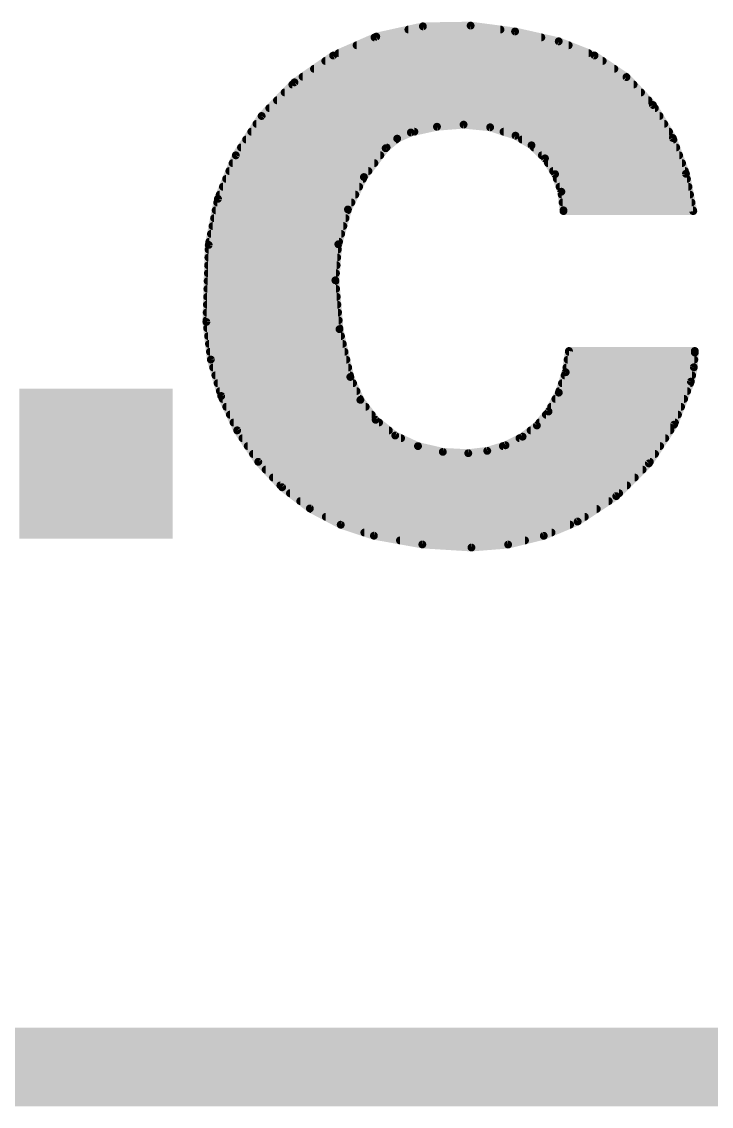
# Model space of a CAD drawing. Extents: x -27 to 95, y -17 to 50.
# Drawn here: x 76.823 to 79.05, y -0.127 to 3.378 of the extents above; entities that cross this region are included whole.
import ezdxf

# ---------------------------------------------------------------- set-up
doc = ezdxf.new("R2010")
doc.units = 0
for name, color, linetype in [('1', 12, 'CONTINUOUS'), ('16', 132, 'CONTINUOUS'), ('20', 53, 'CONTINUOUS'), ('21', 41, 'CONTINUOUS')]:
    doc.layers.add(name, color=color, linetype=linetype)

# ---------------------------------------------------------------- blocks, each defined once
blk = doc.blocks.new('RECT')
blk.add_solid([(-0.5, -0.5), (0.5, -0.5), (-0.5, 0.5), (0.5, 0.5)])

msp = doc.modelspace()

# ---------------------------------------------------------------- linework, layer by layer
at = {"layer": '1', "const_width": 0.254}
msp.add_lwpolyline([(91.44, 0), (2.54, 0)], dxfattribs=at)
at = {"layer": '16', "const_width": 0.254}
msp.add_lwpolyline([(91.44, 0), (2.54, 0)], dxfattribs=at)
at = {"layer": '20', "const_width": 0.254}
msp.add_lwpolyline([(2.54, 0), (91.44, 0)], dxfattribs=at)
at = {"layer": '21', "const_width": 0.0254}
for points in [[(77.9678, 3.3299), (78.1184, 3.3631)], [(78.0716, 3.3528), (78.3689, 3.3528)], [(78.1184, 3.3631), (78.2726, 3.3655)], [(78.2726, 3.3655), (78.416, 3.3466)], [(77.8287, 3.2688), (77.9678, 3.3299)], [(77.9621, 3.3274), (78.5009, 3.3274)], [(78.416, 3.3466), (78.5571, 3.3147)], [(77.9043, 3.302), (78.5892, 3.302)], [(78.5571, 3.3147), (78.6728, 3.2689)], [(77.7038, 3.1822), (77.8287, 3.2688)], [(77.8033, 3.2512), (78.699, 3.2512)], [(77.8465, 3.2766), (78.6534, 3.2766)], [(78.6728, 3.2689), (78.7758, 3.1993)], [(77.7667, 3.2258), (78.7366, 3.2258)], [(77.5977, 3.0734), (77.7038, 3.1822)], [(77.73, 3.2004), (78.7741, 3.2004)], [(78.7758, 3.1993), (78.8614, 3.109)], [(77.672, 3.1496), (78.8229, 3.1496)], [(77.6967, 3.175), (78.7988, 3.175)], [(77.6472, 3.1242), (78.8469, 3.1242)], [(78.8614, 3.109), (78.9254, 3.0023)], [(77.5143, 2.9464), (77.5977, 3.0734)], [(77.5976, 3.0734), (78.8827, 3.0734)], [(77.6224, 3.0988), (78.8675, 3.0988)], [(77.581, 3.048), (78.898, 3.048)], [(78.1638, 3.0387), (78.0796, 3.0201)], [(78.2498, 3.0455), (78.1638, 3.0387)], [(78.3356, 3.0369), (78.2498, 3.0455)], [(78.4174, 3.0099), (78.3356, 3.0369)], [(77.5643, 3.0226), (78.0909, 3.0226)], [(78.0796, 3.0201), (78.0355, 3.0003)], [(78.3789, 3.0226), (78.9132, 3.0226)], [(78.4692, 2.9787), (78.4174, 3.0099)], [(78.9254, 3.0023), (78.9679, 2.8868)], [(77.5309, 2.9718), (78.0013, 2.9718)], [(77.5476, 2.9972), (78.0318, 2.9972)], [(77.9983, 2.9693), (77.928, 2.8761)], [(78.0355, 3.0003), (77.9983, 2.9693)], [(78.4385, 2.9972), (78.9273, 2.9972)], [(78.5125, 2.9365), (78.4692, 2.9787)], [(78.4762, 2.9718), (78.9366, 2.9718)], [(77.4566, 2.8058), (77.5143, 2.9464)], [(77.5142, 2.9464), (77.981, 2.9464)], [(78.5024, 2.9464), (78.946, 2.9464)], [(78.5452, 2.8856), (78.5125, 2.9365)], [(77.5038, 2.921), (77.9619, 2.921)], [(78.5225, 2.921), (78.9553, 2.921)], [(77.483, 2.8702), (77.9251, 2.8702)], [(77.4934, 2.8956), (77.9427, 2.8956)], [(77.928, 2.8761), (77.8764, 2.7714)], [(78.5388, 2.8956), (78.9646, 2.8956)], [(78.5655, 2.8287), (78.5452, 2.8856)], [(78.5507, 2.8702), (78.9711, 2.8702)], [(78.9679, 2.8868), (78.9915, 2.7661)], [(77.4726, 2.8448), (77.9126, 2.8448)], [(78.5598, 2.8448), (78.9761, 2.8448)], [(78.5724, 2.7686), (78.5655, 2.8287)], [(77.4268, 2.6568), (77.4566, 2.8058)], [(77.4542, 2.794), (77.8876, 2.794)], [(77.4622, 2.8194), (77.9001, 2.8194)], [(78.5666, 2.8194), (78.9811, 2.8194)], [(78.5695, 2.794), (78.986, 2.794)], [(77.4492, 2.7686), (77.8757, 2.7686)], [(77.8764, 2.7714), (77.8453, 2.6589)], [(78.5724, 2.7661), (78.5724, 2.7686)], [(78.5724, 2.7686), (78.991, 2.7686)], [(78.9915, 2.7661), (78.5724, 2.7661)], [(77.4441, 2.7432), (77.8686, 2.7432)], [(77.4339, 2.6924), (77.8546, 2.6924)], [(77.439, 2.7178), (77.8616, 2.7178)], [(77.4192, 2.4079), (77.4268, 2.6568)], [(77.4288, 2.667), (77.8476, 2.667)], [(77.8453, 2.6589), (77.8358, 2.5425)], [(77.4263, 2.6416), (77.8439, 2.6416)], [(77.4248, 2.5908), (77.8398, 2.5908)], [(77.4256, 2.6162), (77.8418, 2.6162)], [(77.424, 2.5654), (77.8377, 2.5654)], [(77.4225, 2.5146), (77.8381, 2.5146)], [(77.4232, 2.54), (77.836, 2.54)], [(77.8358, 2.5425), (77.8489, 2.3846)], [(77.4217, 2.4892), (77.8402, 2.4892)], [(77.4209, 2.4638), (77.8423, 2.4638)], [(77.4337, 2.2863), (77.4192, 2.4079)], [(77.4194, 2.413), (77.8465, 2.413)], [(77.4201, 2.4384), (77.8444, 2.4384)], [(77.4216, 2.3876), (77.8487, 2.3876)], [(77.8489, 2.3846), (77.884, 2.2301)], [(77.4247, 2.3622), (77.854, 2.3622)], [(77.4277, 2.3368), (77.8598, 2.3368)], [(77.4307, 2.3114), (77.8655, 2.3114)], [(78.5795, 2.2452), (78.5901, 2.3139)], [(78.5897, 2.3114), (78.9965, 2.3114)], [(78.5901, 2.3139), (78.9965, 2.3139)], [(78.9965, 2.3089), (78.9933, 2.2615)], [(78.9965, 2.3139), (78.9965, 2.3089)], [(77.4671, 2.1686), (77.4337, 2.2863)], [(77.4338, 2.286), (77.8713, 2.286)], [(78.5858, 2.286), (78.995, 2.286)], [(77.441, 2.2606), (77.8771, 2.2606)], [(77.4482, 2.2352), (77.8828, 2.2352)], [(78.5573, 2.1794), (78.5795, 2.2452)], [(78.5762, 2.2352), (78.9879, 2.2352)], [(78.5819, 2.2606), (78.9931, 2.2606)], [(78.9933, 2.2615), (78.9838, 2.2149)], [(77.4554, 2.2098), (77.8929, 2.2098)], [(77.884, 2.2301), (77.9166, 2.1559)], [(78.5676, 2.2098), (78.9818, 2.2098)], [(78.9838, 2.2149), (78.9296, 2.0758)], [(77.4626, 2.1844), (77.9041, 2.1844)], [(77.5186, 2.0575), (77.4671, 2.1686)], [(78.5241, 2.1184), (78.5573, 2.1794)], [(78.559, 2.1844), (78.9719, 2.1844)], [(77.4716, 2.159), (77.9152, 2.159)], [(77.4833, 2.1336), (77.9337, 2.1336)], [(77.9166, 2.1559), (77.9659, 2.0916)], [(78.5324, 2.1336), (78.9521, 2.1336)], [(78.5462, 2.159), (78.962, 2.159)], [(77.4951, 2.1082), (77.9532, 2.1082)], [(77.9659, 2.0916), (78.0291, 2.0409)], [(78.4866, 2.0732), (78.5241, 2.1184)], [(78.5156, 2.1082), (78.9422, 2.1082)], [(77.5069, 2.0828), (77.9768, 2.0828)], [(77.5868, 1.9558), (77.5186, 2.0575)], [(77.5186, 2.0574), (78.0085, 2.0574)], [(78.4403, 2.0371), (78.4866, 2.0732)], [(78.4663, 2.0574), (78.9176, 2.0574)], [(78.4946, 2.0828), (78.9323, 2.0828)], [(78.9296, 2.0758), (78.8481, 1.9507)], [(77.5357, 2.032), (78.048, 2.032)], [(78.0291, 2.0409), (78.1025, 2.0066)], [(78.3852, 2.0092), (78.4403, 2.0371)], [(78.4302, 2.032), (78.9011, 2.032)], [(77.5527, 2.0066), (78.1025, 2.0066)], [(78.1025, 2.0066), (78.1827, 1.988)], [(78.1827, 1.988), (78.265, 1.9837)], [(78.265, 1.9837), (78.3262, 1.9913)], [(78.3262, 1.9913), (78.3852, 2.0092)], [(78.3766, 2.0066), (78.8845, 2.0066)], [(77.5698, 1.9812), (78.868, 1.9812)], [(77.6639, 1.8735), (77.5868, 1.9558)], [(77.5868, 1.9558), (78.8514, 1.9558)], [(78.8481, 1.9507), (78.7428, 1.8449)], [(77.6106, 1.9304), (78.8279, 1.9304)], [(77.6344, 1.905), (78.8026, 1.905)], [(77.6582, 1.8796), (78.7774, 1.8796)], [(77.7535, 1.8051), (77.6639, 1.8735)], [(77.6892, 1.8542), (78.7521, 1.8542)], [(77.7224, 1.8288), (78.7184, 1.8288)], [(78.7428, 1.8449), (78.6181, 1.7628)], [(77.8532, 1.7524), (77.7535, 1.8051)], [(77.7567, 1.8034), (78.6798, 1.8034)], [(77.8048, 1.778), (78.6412, 1.778)], [(77.8529, 1.7526), (78.5939, 1.7526)], [(77.9602, 1.717), (77.8532, 1.7524)], [(78.6181, 1.7628), (78.5088, 1.7167)], [(77.9294, 1.7272), (78.5338, 1.7272)], [(78.1166, 1.6888), (77.9602, 1.717)], [(78.5088, 1.7167), (78.3935, 1.6884)], [(78.0444, 1.7018), (78.4481, 1.7018)], [(78.2752, 1.6789), (78.1166, 1.6888)], [(78.3935, 1.6884), (78.2752, 1.6789)]]:
    msp.add_lwpolyline(points, dxfattribs=at)
at = {"layer": '21', "const_width": 0.0127}
for points in [[(78.0716, 3.3592, 1), (78.0716, 3.3465)], [(78.1183, 3.3695, 1), (78.1185, 3.3568)], [(78.1198, 3.3569, 1), (78.117, 3.3693)], [(78.2734, 3.3718, 1), (78.2718, 3.3592)], [(78.2727, 3.3592, 1), (78.2725, 3.3718)], [(78.3689, 3.3465, 1), (78.3689, 3.3592)], [(77.9621, 3.3338, 1), (77.9621, 3.3211)], [(77.9664, 3.3361, 1), (77.9692, 3.3237)], [(77.9704, 3.3241, 1), (77.9652, 3.3357)], [(78.4174, 3.3528, 1), (78.4146, 3.3404)], [(78.4152, 3.3403, 1), (78.4168, 3.3529)], [(78.5009, 3.3211, 1), (78.5009, 3.3338)], [(77.9043, 3.3083, 1), (77.9043, 3.2957)], [(78.5594, 3.3206, 1), (78.5548, 3.3088)], [(78.5557, 3.3085, 1), (78.5585, 3.3209)], [(78.5892, 3.2957, 1), (78.5892, 3.3083)], [(77.8033, 3.2576, 1), (77.8033, 3.2449)], [(77.8261, 3.2746, 1), (77.8312, 3.2629)], [(77.8323, 3.2635, 1), (77.8251, 3.274)], [(77.8465, 3.283, 1), (77.8465, 3.2703)], [(78.6534, 3.2703, 1), (78.6534, 3.283)], [(78.6763, 3.2742, 1), (78.6692, 3.2637)], [(78.6704, 3.263, 1), (78.6751, 3.2748)], [(78.699, 3.2449, 1), (78.699, 3.2576)], [(77.7667, 3.2321, 1), (77.7667, 3.2195)], [(78.7366, 3.2195, 1), (78.7366, 3.2321)], [(77.7002, 3.1874, 1), (77.7074, 3.177)], [(77.7083, 3.1778, 1), (77.6992, 3.1866)], [(77.73, 3.2067, 1), (77.73, 3.1941)], [(78.7804, 3.2036, 1), (78.7712, 3.1949)], [(78.7723, 3.194, 1), (78.7794, 3.2045)], [(78.7741, 3.1941, 1), (78.7741, 3.2067)], [(77.672, 3.1559, 1), (77.672, 3.1433)], [(77.6967, 3.1814, 1), (77.6967, 3.1687)], [(78.7988, 3.1687, 1), (78.7988, 3.1814)], [(78.8229, 3.1433, 1), (78.8229, 3.1559)], [(77.6472, 3.1305, 1), (77.6472, 3.1179)], [(78.8469, 3.1179, 1), (78.8469, 3.1305)], [(78.8668, 3.1122, 1), (78.8559, 3.1057)], [(78.8568, 3.1046, 1), (78.866, 3.1133)], [(77.5976, 3.0798, 1), (77.5976, 3.0671)], [(77.603, 3.0699, 1), (77.5924, 3.0769)], [(77.6224, 3.1052, 1), (77.6224, 3.0925)], [(78.8675, 3.0925, 1), (78.8675, 3.1052)], [(78.8827, 3.0671, 1), (78.8827, 3.0798)], [(77.581, 3.0543, 1), (77.581, 3.0417)], [(77.5931, 3.0779, 1), (77.6022, 3.069)], [(78.1633, 3.045, 1), (78.1643, 3.0323)], [(78.1652, 3.0325, 1), (78.1625, 3.0449)], [(78.2504, 3.0518, 1), (78.2492, 3.0392)], [(78.2503, 3.0392, 1), (78.2493, 3.0518)], [(78.3376, 3.043, 1), (78.3336, 3.0309)], [(78.3349, 3.0306, 1), (78.3362, 3.0432)], [(78.898, 3.0417, 1), (78.898, 3.0543)], [(77.5643, 3.029, 1), (77.5643, 3.0163)], [(78.0782, 3.0263, 1), (78.081, 3.0139)], [(78.0822, 3.0143, 1), (78.077, 3.0259)], [(78.0909, 3.0163, 1), (78.0909, 3.029)], [(78.3789, 3.029, 1), (78.3789, 3.0163)], [(78.4207, 3.0153, 1), (78.4141, 3.0045)], [(78.4154, 3.0039, 1), (78.4194, 3.0159)], [(78.9132, 3.0163, 1), (78.9132, 3.029)], [(78.9314, 3.0045, 1), (78.9194, 3.0001)], [(77.5309, 2.9781, 1), (77.5309, 2.9655)], [(77.5476, 3.0036, 1), (77.5476, 2.9909)], [(77.9942, 2.9742, 1), (78.0024, 2.9644)], [(78.0034, 2.9655, 1), (77.9932, 2.9731)], [(78.0013, 2.9655, 1), (78.0013, 2.9781)], [(78.0329, 3.0061, 1), (78.0381, 2.9945)], [(78.0395, 2.9954, 1), (78.0314, 3.0051)], [(78.0318, 2.9909, 1), (78.0318, 3.0036)], [(78.4385, 3.0036, 1), (78.4385, 2.9909)], [(78.4736, 2.9832, 1), (78.4648, 2.9741)], [(78.4659, 2.9732, 1), (78.4725, 2.9841)], [(78.4762, 2.9781, 1), (78.4762, 2.9655)], [(78.92, 2.999, 1), (78.9308, 3.0056)], [(78.9273, 2.9909, 1), (78.9273, 3.0036)], [(78.9366, 2.9655, 1), (78.9366, 2.9781)], [(77.5089, 2.9499, 1), (77.5196, 2.9429)], [(77.5142, 2.9527, 1), (77.5142, 2.9401)], [(77.5201, 2.944, 1), (77.5084, 2.9488)], [(77.981, 2.9401, 1), (77.981, 2.9527)], [(78.5024, 2.9527, 1), (78.5024, 2.9401)], [(78.5179, 2.9399, 1), (78.5072, 2.9331)], [(78.5081, 2.932, 1), (78.517, 2.9411)], [(78.946, 2.9401, 1), (78.946, 2.9527)], [(77.5038, 2.9274, 1), (77.5038, 2.9147)], [(77.9619, 2.9147, 1), (77.9619, 2.9274)], [(78.5225, 2.9274, 1), (78.5225, 2.9147)], [(78.9553, 2.9147, 1), (78.9553, 2.9274)], [(77.483, 2.8765, 1), (77.483, 2.8639)], [(77.4934, 2.9019, 1), (77.4934, 2.8893)], [(77.9229, 2.8799, 1), (77.9331, 2.8723)], [(77.9337, 2.8733, 1), (77.9223, 2.8789)], [(77.9251, 2.8639, 1), (77.9251, 2.8765)], [(77.9427, 2.8893, 1), (77.9427, 2.9019)], [(78.5388, 2.9019, 1), (78.5388, 2.8893)], [(78.5512, 2.8878, 1), (78.5392, 2.8835)], [(78.5399, 2.8822, 1), (78.5506, 2.8891)], [(78.5507, 2.8765, 1), (78.5507, 2.8639)], [(78.9741, 2.8881, 1), (78.9616, 2.8856)], [(78.9619, 2.8846, 1), (78.9738, 2.889)], [(78.9646, 2.8893, 1), (78.9646, 2.9019)], [(78.9711, 2.8639, 1), (78.9711, 2.8765)], [(77.4726, 2.8512, 1), (77.4726, 2.8385)], [(77.9126, 2.8385, 1), (77.9126, 2.8512)], [(78.5598, 2.8512, 1), (78.5598, 2.8385)], [(78.5718, 2.8294, 1), (78.5592, 2.828)], [(78.9761, 2.8385, 1), (78.9761, 2.8512)], [(77.4542, 2.8003, 1), (77.4542, 2.7877)], [(77.4507, 2.8082, 1), (77.4625, 2.8034)], [(77.4628, 2.8046, 1), (77.4504, 2.8071)], [(77.4622, 2.8258, 1), (77.4622, 2.8131)], [(77.8876, 2.7877, 1), (77.8876, 2.8003)], [(77.9001, 2.8131, 1), (77.9001, 2.8258)], [(78.5595, 2.8265, 1), (78.5715, 2.8308)], [(78.5666, 2.8258, 1), (78.5666, 2.8131)], [(78.5695, 2.8003, 1), (78.5695, 2.7877)], [(78.9811, 2.8131, 1), (78.9811, 2.8258)], [(78.986, 2.7877, 1), (78.986, 2.8003)], [(77.4492, 2.775, 1), (77.4492, 2.7623)], [(77.8707, 2.7742, 1), (77.8821, 2.7686)], [(77.8825, 2.7697, 1), (77.8703, 2.7731)], [(77.8757, 2.7623, 1), (77.8757, 2.775)], [(78.5724, 2.775, 1), (78.5724, 2.7623)], [(78.5724, 2.7725, 1), (78.5724, 2.7598)], [(78.5787, 2.7686, 1), (78.5661, 2.7686)], [(78.5661, 2.7679, 1), (78.5787, 2.7693)], [(78.5661, 2.7661, 1), (78.5787, 2.7661)], [(78.9853, 2.7649, 1), (78.9977, 2.7673)], [(78.991, 2.7623, 1), (78.991, 2.775)], [(78.9915, 2.7598, 1), (78.9915, 2.7725)], [(77.4441, 2.7496, 1), (77.4441, 2.7369)], [(77.8686, 2.7369, 1), (77.8686, 2.7496)], [(77.4339, 2.6987, 1), (77.4339, 2.6861)], [(77.439, 2.7241, 1), (77.439, 2.7115)], [(77.8546, 2.6861, 1), (77.8546, 2.6987)], [(77.8616, 2.7115, 1), (77.8616, 2.7241)], [(77.4206, 2.658, 1), (77.433, 2.6556)], [(77.4331, 2.6566, 1), (77.4205, 2.657)], [(77.4288, 2.6734, 1), (77.4288, 2.6607)], [(77.8392, 2.6605, 1), (77.8514, 2.6572)], [(77.8516, 2.6583, 1), (77.839, 2.6594)], [(77.8476, 2.6607, 1), (77.8476, 2.6734)], [(77.4263, 2.6479, 1), (77.4263, 2.6353)], [(77.8439, 2.6353, 1), (77.8439, 2.6479)], [(77.4248, 2.5972, 1), (77.4248, 2.5845)], [(77.4256, 2.6225, 1), (77.4256, 2.6099)], [(77.8398, 2.5845, 1), (77.8398, 2.5972)], [(77.8418, 2.6099, 1), (77.8418, 2.6225)], [(77.424, 2.5717, 1), (77.424, 2.5591)], [(77.8377, 2.5591, 1), (77.8377, 2.5717)], [(77.4225, 2.521, 1), (77.4225, 2.5083)], [(77.4232, 2.5463, 1), (77.4232, 2.5337)], [(77.8421, 2.543, 1), (77.8295, 2.542)], [(77.8295, 2.543, 1), (77.8421, 2.542)], [(77.836, 2.5337, 1), (77.836, 2.5463)], [(77.8381, 2.5083, 1), (77.8381, 2.521)], [(77.4217, 2.4956, 1), (77.4217, 2.4829)], [(77.8402, 2.4829, 1), (77.8402, 2.4956)], [(77.4209, 2.4701, 1), (77.4209, 2.4575)], [(77.8423, 2.4575, 1), (77.8423, 2.4701)], [(77.4255, 2.4087, 1), (77.4129, 2.4071)], [(77.4194, 2.4194, 1), (77.4194, 2.4067)], [(77.4201, 2.4447, 1), (77.4201, 2.4321)], [(77.8444, 2.4321, 1), (77.8444, 2.4447)], [(77.8465, 2.4067, 1), (77.8465, 2.4194)], [(77.4129, 2.4081, 1), (77.4255, 2.4077)], [(77.4216, 2.3939, 1), (77.4216, 2.3813)], [(77.8551, 2.386, 1), (77.8427, 2.3832)], [(77.8426, 2.3841, 1), (77.8552, 2.3851)], [(77.8487, 2.3813, 1), (77.8487, 2.3939)], [(77.4247, 2.3685, 1), (77.4247, 2.3559)], [(77.4277, 2.3432, 1), (77.4277, 2.3305)], [(77.854, 2.3559, 1), (77.854, 2.3685)], [(77.8598, 2.3305, 1), (77.8598, 2.3432)], [(77.4307, 2.3177, 1), (77.4307, 2.3051)], [(77.8655, 2.3051, 1), (77.8655, 2.3177)], [(78.5897, 2.3177, 1), (78.5897, 2.3051)], [(78.5901, 2.3203, 1), (78.5901, 2.3076)], [(78.5964, 2.3129, 1), (78.5838, 2.3149)], [(79.0028, 2.3139, 1), (78.9901, 2.3139)], [(78.9901, 2.3089, 1), (79.0028, 2.3089)], [(79.0028, 2.3085, 1), (78.9902, 2.3093)], [(78.9965, 2.3076, 1), (78.9965, 2.3203)], [(78.9965, 2.3051, 1), (78.9965, 2.3177)], [(77.4398, 2.2881, 1), (77.4276, 2.2846)], [(77.4274, 2.2856, 1), (77.44, 2.2871)], [(77.4338, 2.2923, 1), (77.4338, 2.2797)], [(77.8713, 2.2797, 1), (77.8713, 2.2923)], [(78.5858, 2.2923, 1), (78.5858, 2.2797)], [(78.995, 2.2797, 1), (78.995, 2.2923)], [(77.441, 2.267, 1), (77.441, 2.2543)], [(77.4482, 2.2416, 1), (77.4482, 2.2289)], [(77.8771, 2.2543, 1), (77.8771, 2.267)], [(77.8828, 2.2289, 1), (77.8828, 2.2416)], [(78.5762, 2.2416, 1), (78.5762, 2.2289)], [(78.5733, 2.2462, 1), (78.5858, 2.2443)], [(78.5856, 2.2432, 1), (78.5735, 2.2473)], [(78.5819, 2.267, 1), (78.5819, 2.2543)], [(78.987, 2.2619, 1), (78.9996, 2.261)], [(78.9995, 2.2602, 1), (78.9871, 2.2627)], [(78.9879, 2.2289, 1), (78.9879, 2.2416)], [(78.9931, 2.2543, 1), (78.9931, 2.267)], [(77.4554, 2.2161, 1), (77.4554, 2.2035)], [(77.8898, 2.2327, 1), (77.8782, 2.2275)], [(77.8778, 2.2287, 1), (77.8902, 2.2315)], [(77.8929, 2.2035, 1), (77.8929, 2.2161)], [(78.5676, 2.2161, 1), (78.5676, 2.2035)], [(78.9776, 2.2162, 1), (78.99, 2.2136)], [(78.9897, 2.2126, 1), (78.9779, 2.2172)], [(78.9818, 2.2035, 1), (78.9818, 2.2161)], [(77.4626, 2.1907, 1), (77.4626, 2.1781)], [(77.4729, 2.1712, 1), (77.4614, 2.1659)], [(77.461, 2.1668, 1), (77.4732, 2.1703)], [(77.9041, 2.1781, 1), (77.9041, 2.1907)], [(78.5513, 2.1814, 1), (78.5633, 2.1774)], [(78.5629, 2.1764, 1), (78.5517, 2.1824)], [(78.559, 2.1907, 1), (78.559, 2.1781)], [(78.9719, 2.1781, 1), (78.9719, 2.1907)], [(77.4716, 2.1654, 1), (77.4716, 2.1527)], [(77.4833, 2.1399, 1), (77.4833, 2.1273)], [(77.9216, 2.1598, 1), (77.9115, 2.152)], [(77.9108, 2.1534, 1), (77.9224, 2.1585)], [(77.9152, 2.1527, 1), (77.9152, 2.1654)], [(77.9337, 2.1273, 1), (77.9337, 2.1399)], [(78.5324, 2.1399, 1), (78.5324, 2.1273)], [(78.5462, 2.1654, 1), (78.5462, 2.1527)], [(78.9521, 2.1273, 1), (78.9521, 2.1399)], [(78.962, 2.1527, 1), (78.962, 2.1654)], [(77.4951, 2.1145, 1), (77.4951, 2.1019)], [(77.9532, 2.1019, 1), (77.9532, 2.1145)], [(77.9699, 2.0965, 1), (77.9619, 2.0866)], [(78.5156, 2.1145, 1), (78.5156, 2.1019)], [(78.5185, 2.1214, 1), (78.5297, 2.1154)], [(78.529, 2.1143, 1), (78.5192, 2.1225)], [(78.9422, 2.1019, 1), (78.9422, 2.1145)], [(77.5069, 2.0892, 1), (77.5069, 2.0765)], [(77.5239, 2.061, 1), (77.5133, 2.0539)], [(77.5186, 2.0637, 1), (77.5186, 2.0511)], [(77.9608, 2.0877, 1), (77.9709, 2.0955)], [(77.9768, 2.0765, 1), (77.9768, 2.0892)], [(78.0085, 2.0511, 1), (78.0085, 2.0637)], [(78.4663, 2.0637, 1), (78.4663, 2.0511)], [(78.4817, 2.0773, 1), (78.4915, 2.0692)], [(78.4905, 2.0682, 1), (78.4827, 2.0782)], [(78.4946, 2.0892, 1), (78.4946, 2.0765)], [(78.9176, 2.0511, 1), (78.9176, 2.0637)], [(78.9237, 2.0781, 1), (78.9355, 2.0735)], [(78.9349, 2.0723, 1), (78.9243, 2.0793)], [(78.9323, 2.0765, 1), (78.9323, 2.0892)], [(77.5128, 2.0548, 1), (77.5243, 2.0601)], [(77.5357, 2.0383, 1), (77.5357, 2.0257)], [(78.0317, 2.0466, 1), (78.0264, 2.0351)], [(78.0251, 2.0359, 1), (78.033, 2.0458)], [(78.048, 2.0257, 1), (78.048, 2.0383)], [(78.4302, 2.0383, 1), (78.4302, 2.0257)], [(78.4364, 2.0421, 1), (78.4442, 2.0321)], [(78.4432, 2.0314, 1), (78.4374, 2.0428)], [(78.9011, 2.0257, 1), (78.9011, 2.0383)], [(77.5527, 2.013, 1), (77.5527, 2.0003)], [(78.1039, 2.0128, 1), (78.1011, 2.0004)], [(78.0998, 2.0008, 1), (78.1052, 2.0124)], [(78.1025, 2.0003, 1), (78.1025, 2.013)], [(78.1831, 1.9943, 1), (78.1824, 1.9816)], [(78.1813, 1.9818, 1), (78.1842, 1.9941)], [(78.3244, 1.9973, 1), (78.3281, 1.9852)], [(78.327, 1.985, 1), (78.3255, 1.9976)], [(78.3766, 2.013, 1), (78.3766, 2.0003)], [(78.3824, 2.0149, 1), (78.3881, 2.0036)], [(78.3871, 2.0032, 1), (78.3834, 2.0153)], [(78.8845, 2.0003, 1), (78.8845, 2.013)], [(77.5698, 1.9876, 1), (77.5698, 1.9748)], [(77.5868, 1.9622, 1), (77.5868, 1.9494)], [(77.5914, 1.9601, 1), (77.5822, 1.9515)], [(77.5815, 1.9523, 1), (77.5921, 1.9593)], [(78.2642, 1.99, 1), (78.2658, 1.9774)], [(78.2647, 1.9774, 1), (78.2653, 1.99)], [(78.8526, 1.9462, 1), (78.8436, 1.9552)], [(78.8514, 1.9494, 1), (78.8514, 1.9622)], [(78.868, 1.9748, 1), (78.868, 1.9876)], [(77.6106, 1.9368, 1), (77.6106, 1.9241)], [(78.8279, 1.9241, 1), (78.8279, 1.9368)], [(78.8428, 1.9542, 1), (78.8534, 1.9472)], [(77.6344, 1.9114, 1), (77.6344, 1.8986)], [(78.8026, 1.8986, 1), (78.8026, 1.9114)], [(77.6582, 1.886, 1), (77.6582, 1.8733)], [(77.6677, 1.8786, 1), (77.66, 1.8685)], [(77.6592, 1.8692, 1), (77.6685, 1.8778)], [(77.6892, 1.8606, 1), (77.6892, 1.8478)], [(78.7521, 1.8478, 1), (78.7521, 1.8606)], [(78.7774, 1.8733, 1), (78.7774, 1.886)], [(77.7224, 1.8352, 1), (77.7224, 1.8224)], [(78.7184, 1.8224, 1), (78.7184, 1.8352)], [(78.7383, 1.8494, 1), (78.7473, 1.8404)], [(78.7463, 1.8396, 1), (78.7393, 1.8502)], [(77.7564, 1.8107, 1), (77.7505, 1.7995)], [(77.7496, 1.8, 1), (77.7573, 1.8101)], [(77.7567, 1.8098, 1), (77.7567, 1.7971)], [(77.8048, 1.7844, 1), (77.8048, 1.7716)], [(78.6412, 1.7716, 1), (78.6412, 1.7844)], [(78.6798, 1.7971, 1), (78.6798, 1.8098)], [(77.8529, 1.759, 1), (77.8529, 1.7463)], [(77.8552, 1.7585, 1), (77.8512, 1.7464)], [(77.8502, 1.7468, 1), (77.8561, 1.7581)], [(78.5939, 1.7463, 1), (78.5939, 1.759)], [(78.6146, 1.7681, 1), (78.6216, 1.7575)], [(78.6206, 1.7569, 1), (78.6156, 1.7687)], [(77.9294, 1.7336, 1), (77.9294, 1.7208)], [(77.9613, 1.7232, 1), (77.9591, 1.7108)], [(77.9582, 1.711, 1), (77.9622, 1.723)], [(78.5063, 1.7225, 1), (78.5112, 1.7108)], [(78.5103, 1.7105, 1), (78.5073, 1.7228)], [(78.5338, 1.7208, 1), (78.5338, 1.7336)], [(78.0444, 1.7082, 1), (78.0444, 1.6954)], [(78.117, 1.6951, 1), (78.1162, 1.6824)], [(78.1155, 1.6825, 1), (78.1177, 1.695)], [(78.2747, 1.6852, 1), (78.2757, 1.6726)], [(78.2748, 1.6726, 1), (78.2756, 1.6852)], [(78.392, 1.6946, 1), (78.395, 1.6823)], [(78.394, 1.6821, 1), (78.393, 1.6948)], [(78.4481, 1.6954, 1), (78.4481, 1.7082)]]:
    msp.add_lwpolyline(points, format="xyb", dxfattribs=at)

# ---------------------------------------------------------------- block references
at = {"layer": '21', "xscale": 0.4953, "yscale": 0.4851}
msp.add_blockref('RECT', (77.0624, 1.9495), dxfattribs=at)

doc.saveas('drawing.dxf')
